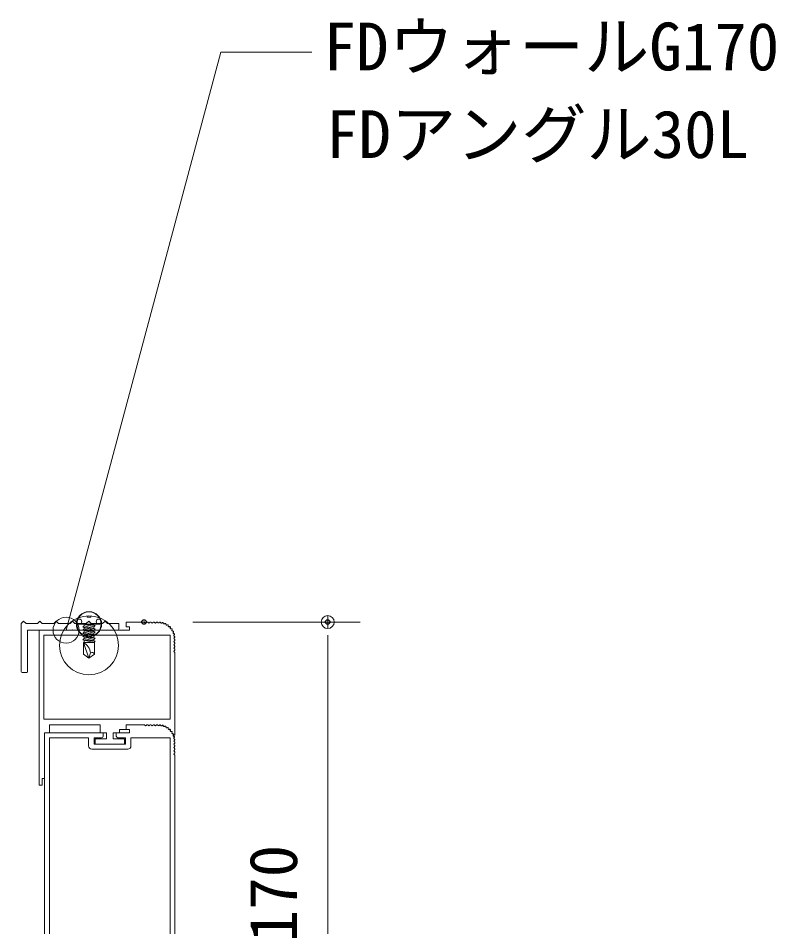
# Model space of a CAD drawing. Units: millimetres, scale not verified. Extents: x -1485 to 1485, y -1050 to 1050.
# Drawn here: x 61.1 to 293.6, y -99.2 to 179.5 of the extents above; entities that cross this region are included whole.
import ezdxf
from ezdxf.enums import TextEntityAlignment as Align

# ---------------------------------------------------------------- set-up
doc = ezdxf.new("R2010")
doc.units = ezdxf.units.MM
doc.header["$LTSCALE"] = 7
doc.header["$PDMODE"] = 32
doc.header["$PDSIZE"] = 1.4
for name, color, linetype, lineweight in [('0-0_0', 7, 'Continuous', 9), ('0-6_KANAMONO_SCREW', 4, 'Continuous', 18), ('0-8_KANAMONO', 4, 'Continuous', 18), ('0-B_MOJI', 7, 'Continuous', 18), ('1-1_00KANAMONO', 5, 'Continuous', 18)]:
    doc.layers.add(name, color=color, linetype=linetype, lineweight=lineweight)
doc.layers.add('0-2_DEFPOINTS', color=7, linetype='Continuous')
doc.layers.add('1-0_255', color=7, linetype='Continuous')
doc.styles.add('ＭＳ ゴシック', font='')
doc.styles.get('ＭＳ ゴシック').set_extended_font_data('MS Gothic')

# ---------------------------------------------------------------- blocks, each defined once
blk = doc.blocks.new('_Dot')
at = {"layer": '0-0_0'}
for p, q in [((-0.5, 0), (-1, 0)), ((0.25, 0), (-0.25, 0))]:
    blk.add_line(p, q, dxfattribs=at)
blk.add_circle((0, 0), 0.25, dxfattribs=at)
blk = doc.blocks.new('D5')
at = {"layer": '0-2_DEFPOINTS'}
for p in [(1584.719, 1044.303), (1641.086, 1044.303), (1623.384, 877.803)]:
    blk.add_point(p, dxfattribs=at)
at = {"layer": '0-B_MOJI', "lineweight": 9}
for p, q in [((1599.719, 1044.303), (1651.086, 1044.303)), ((1641.086, 885.803), (1641.086, 1036.303)), ((1638.384, 877.803), (1651.086, 877.803))]:
    blk.add_line(p, q, dxfattribs=at)
at = {"layer": '0-B_MOJI', "xscale": 8, "yscale": 8}
for p, rotation in [((1641.086, 1044.303), 90), ((1641.086, 877.803), 270)]:
    blk.add_blockref('_Dot', p, dxfattribs=dict(at, rotation=rotation))
at = {"layer": '0-B_MOJI', "style": 'ＭＳ ゴシック'}
blk.add_text('170', height=14.66, rotation=90, dxfattribs=at).set_placement((1636.086, 946.053), align=Align.BOTTOM_LEFT)
blk = doc.blocks.new('3')
at = {"layer": '1-1_00KANAMONO'}
for p, q in [((1062.377, -292.515), (1062.207, -292.512)), ((1062.544, -292.11), (1062.577, -292.277)), ((1062.946, -291.908), (1062.779, -291.875)), ((1063.181, -291.537), (1063.185, -291.707)), ((1063.612, -291.408), (1063.454, -291.347)), ((1063.908, -291.084), (1063.882, -291.252)), ((1064.355, -291.032), (1064.209, -290.944)), ((1064.703, -290.764), (1064.648, -290.925)), ((1065.152, -290.79), (1065.024, -290.678)), ((1065.541, -290.587), (1065.459, -290.736)), ((1065.979, -290.69), (1065.872, -290.558)), ((1066.505, -290.513), (1066.264, -290.717)), ((1067.005, -290.717), (1066.764, -290.513)), ((1067.505, -290.513), (1067.264, -290.717)), ((1068.005, -290.717), (1067.764, -290.513)), ((1068.505, -290.513), (1068.264, -290.717)), ((1069.005, -290.717), (1068.764, -290.513)), ((1069.505, -290.513), (1069.264, -290.717)), ((1070.005, -290.717), (1069.764, -290.513)), ((1070.505, -290.513), (1070.264, -290.717)), ((1061.227, -295.202), (1061.36, -295.309)), ((1061.405, -294.789), (1061.256, -294.872)), ((1061.347, -294.354), (1061.46, -294.483)), ((1061.595, -293.978), (1061.433, -294.033)), ((1061.613, -293.54), (1061.701, -293.686)), ((1061.922, -293.213), (1061.753, -293.239)), ((1062.016, -292.784), (1062.078, -292.943)), ((1061.387, -295.595), (1061.182, -295.836)), ((1061.182, -296.095), (1061.387, -296.336)), ((1061.387, -296.595), (1061.182, -296.836)), ((1061.182, -297.095), (1061.387, -297.336)), ((1061.387, -297.595), (1061.182, -297.836)), ((1061.182, -298.095), (1061.387, -298.336)), ((1061.135, -299.965), (1061.135, -324.965)), ((1061.387, -298.595), (1061.182, -298.836)), ((1061.182, -299.095), (1061.387, -299.336)), ((1061.387, -299.595), (1061.182, -299.836)), ((1063.185, -323.207), (1063.181, -323.037)), ((1063.454, -322.847), (1063.612, -322.908)), ((1063.882, -322.752), (1063.908, -322.584)), ((1064.209, -322.444), (1064.355, -322.532)), ((1064.648, -322.425), (1064.703, -322.264)), ((1065.024, -322.178), (1065.152, -322.29)), ((1065.459, -322.236), (1065.541, -322.087)), ((1065.872, -322.058), (1065.979, -322.19)), ((1066.264, -322.217), (1066.505, -322.013)), ((1066.764, -322.013), (1067.005, -322.217)), ((1067.264, -322.217), (1067.505, -322.013)), ((1067.764, -322.013), (1068.005, -322.217)), ((1068.264, -322.217), (1068.505, -322.013)), ((1068.764, -322.013), (1069.005, -322.217)), ((1069.264, -322.217), (1069.505, -322.013)), ((1069.764, -322.013), (1070.005, -322.217)), ((1070.264, -322.217), (1070.505, -322.013)), ((1061.753, -324.739), (1061.922, -324.713)), ((1062.078, -324.443), (1062.016, -324.284)), ((1062.207, -324.012), (1062.377, -324.015)), ((1062.577, -323.777), (1062.544, -323.61)), ((1062.779, -323.375), (1062.946, -323.408))]:
    blk.add_line(p, q, dxfattribs=at)
for points in [[(1102.835, -340.465), (1102.835, -292.965), (1075.135, -292.965), (1075.135, -291.965), (1076.135, -291.965), (1076.135, -290.465), (1070.635, -290.465)], [(1070.635, -321.965), (1076.135, -321.965), (1076.135, -323.465), (1078.135, -323.465), (1078.135, -324.465), (1080.135, -324.465), (1080.135, -326.265), (1076.635, -326.265), (1076.635, -327.965), (1085.635, -327.965), (1085.635, -326.265), (1082.135, -326.265), (1082.135, -324.465), (1084.135, -324.465), (1084.135, -321.965), (1099.635, -321.965), (1099.635, -324.465), (1101.135, -324.465), (1101.135, -338.465), (1101.835, -338.465), (1101.835, -340.465), (1102.835, -340.465)]]:
    blk.add_lwpolyline(points, dxfattribs=at)
blk.add_lwpolyline([(1101.335, -320.265), (1062.635, -320.265), (1062.635, -294.465), (1101.335, -294.465)], close=True, dxfattribs=at)
for centre, radius, start, end in [((1062.203, -292.712), 0.2, 88.84705, 201.15295), ((1062.381, -292.315), 0.2, 268.84705, 11.15295), ((1062.74, -292.071), 0.2, 78.84705, 191.15295), ((1062.985, -291.711), 0.2, 258.84705, 1.15295), ((1063.381, -291.533), 0.2, 68.84705, 181.15295), ((1063.685, -291.222), 0.2, 248.84705, 351.15295), ((1064.106, -291.115), 0.2, 58.84705, 171.15295), ((1064.459, -290.861), 0.2, 238.84705, 341.15295), ((1064.892, -290.829), 0.2, 48.84705, 161.15295), ((1065.284, -290.639), 0.2, 228.84705, 331.15295), ((1065.716, -290.683), 0.2, 38.84705, 151.15295), ((1066.135, -290.565), 0.2, 218.84705, 310.36125), ((1066.635, -290.665), 0.2, 49.63875, 130.36125), ((1067.135, -290.565), 0.2, 229.63875, 310.36125), ((1067.635, -290.665), 0.2, 49.63875, 130.36125), ((1068.135, -290.565), 0.2, 229.63875, 310.36125), ((1068.635, -290.665), 0.2, 49.63875, 130.36125), ((1069.135, -290.565), 0.2, 229.63875, 310.36125), ((1069.635, -290.665), 0.2, 49.63875, 130.36125), ((1070.135, -290.565), 0.2, 229.63875, 310.36125), ((1070.635, -290.665), 0.2, 90, 130.36125), ((1061.353, -295.047), 0.2, 118.84705, 231.15295), ((1061.498, -294.223), 0.2, 108.84705, 221.15295), ((1061.235, -295.465), 0.2, 319.63875, 51.15295), ((1061.309, -294.614), 0.2, 298.84705, 41.15295), ((1061.784, -293.436), 0.2, 98.84705, 211.15295), ((1061.53, -293.789), 0.2, 288.84705, 31.15295), ((1061.891, -293.015), 0.2, 278.84705, 21.15295), ((1061.335, -295.965), 0.2, 139.63875, 220.36125), ((1061.335, -296.965), 0.2, 139.63875, 220.36125), ((1061.335, -297.965), 0.2, 139.63875, 220.36125), ((1061.235, -296.465), 0.2, 319.63875, 40.36125), ((1061.235, -297.465), 0.2, 319.63875, 40.36125), ((1061.335, -298.965), 0.2, 139.63875, 220.36125), ((1061.335, -299.965), 0.2, 139.63875, 180), ((1061.235, -298.465), 0.2, 319.63875, 40.36125), ((1061.235, -299.465), 0.2, 319.63875, 40.36125), ((1062.985, -323.211), 0.2, 258.84705, 1.15295), ((1063.381, -323.033), 0.2, 68.84705, 181.15295), ((1063.685, -322.722), 0.2, 248.84705, 351.15295), ((1064.106, -322.615), 0.2, 58.84705, 171.15295), ((1064.459, -322.361), 0.2, 238.84705, 341.15295), ((1064.892, -322.329), 0.2, 48.84705, 161.15295), ((1065.284, -322.139), 0.2, 228.84705, 331.15295), ((1065.716, -322.183), 0.2, 38.84705, 151.15295), ((1066.135, -322.065), 0.2, 218.84705, 310.36125), ((1066.635, -322.165), 0.2, 49.63875, 130.36125), ((1067.135, -322.065), 0.2, 229.63875, 310.36125), ((1067.635, -322.165), 0.2, 49.63875, 130.36125), ((1068.135, -322.065), 0.2, 229.63875, 310.36125), ((1068.635, -322.165), 0.2, 49.63875, 130.36125), ((1069.135, -322.065), 0.2, 229.63875, 310.36125), ((1069.635, -322.165), 0.2, 49.63875, 130.36125), ((1070.135, -322.065), 0.2, 229.63875, 310.36125), ((1070.635, -322.165), 0.2, 90, 130.36125), ((1061.335, -324.965), 0.2, 180, 337.38014), ((1066.135, -326.965), 5, 154.99999, 157.38014), ((1061.784, -324.936), 0.2, 98.84705, 154.99981), ((1061.891, -324.515), 0.2, 278.84705, 21.15295), ((1062.203, -324.212), 0.2, 88.84705, 201.15295), ((1062.381, -323.815), 0.2, 268.84705, 11.15295), ((1062.74, -323.571), 0.2, 78.84705, 191.15295)]:
    blk.add_arc(centre, radius, start, end, dxfattribs=at)
blk = doc.blocks.new('2')
at = {"layer": '1-1_00KANAMONO'}
for p, q in [((520.239, -5.425), (520.072, -5.392)), ((520.474, -5.055), (520.477, -5.225)), ((520.905, -4.926), (520.746, -4.864)), ((521.201, -4.602), (521.175, -4.77)), ((521.648, -4.549), (521.502, -4.461)), ((521.995, -4.282), (521.94, -4.443)), ((522.445, -4.308), (522.316, -4.196)), ((522.834, -4.104), (522.751, -4.254)), ((523.271, -4.208), (523.164, -4.075)), ((523.798, -4.03), (523.557, -4.235)), ((524.298, -4.235), (524.057, -4.03)), ((524.798, -4.03), (524.557, -4.235)), ((525.298, -4.235), (525.057, -4.03)), ((525.798, -4.03), (525.557, -4.235)), ((526.298, -4.235), (526.057, -4.03)), ((526.798, -4.03), (526.557, -4.235)), ((527.298, -4.235), (527.057, -4.03)), ((527.798, -4.03), (527.557, -4.235)), ((518.698, -8.307), (518.549, -8.389)), ((518.64, -7.872), (518.752, -8)), ((518.887, -7.496), (518.726, -7.551)), ((518.906, -7.058), (518.994, -7.203)), ((519.214, -6.73), (519.046, -6.756)), ((519.309, -6.302), (519.37, -6.46)), ((519.669, -6.033), (519.499, -6.03)), ((519.837, -5.627), (519.87, -5.794)), ((518.679, -9.112), (518.475, -9.353)), ((518.475, -9.612), (518.679, -9.853)), ((518.679, -10.112), (518.475, -10.353)), ((518.475, -10.612), (518.679, -10.853)), ((518.679, -11.112), (518.475, -11.353)), ((518.52, -8.72), (518.653, -8.827)), ((518.475, -11.612), (518.679, -11.853)), ((518.679, -12.112), (518.475, -12.353)), ((518.475, -12.612), (518.679, -12.853)), ((518.679, -13.112), (518.475, -13.353)), ((532.927, -11.483), (543.927, -11.483)), ((518.427, -138.983), (637.927, -138.983))]:
    blk.add_line(p, q, dxfattribs=at)
for points in [[(536.427, -7.483), (536.427, -6.483), (532.427, -6.483), (532.427, -5.483), (533.427, -5.483), (533.427, -3.983), (527.927, -3.983)], [(556.927, -72.483), (519.927, -72.483), (519.927, -7.983), (531.927, -7.983), (531.927, -10.483)], [(540.927, -7.983), (543.227, -7.983), (543.227, -9.983), (533.627, -9.983), (533.627, -7.983), (535.927, -7.983)], [(638.009, -137.989), (631.927, -136.983), (558.427, -136.983), (558.427, -111.883), (568.427, -111.883), (568.427, -113.133), (570.127, -113.133), (570.127, -109.133), (568.427, -109.133), (568.427, -110.383), (558.427, -110.383), (558.427, -6.483), (540.427, -6.483), (540.427, -7.483)], [(544.927, -10.483), (544.927, -7.983), (556.927, -7.983), (556.927, -72.483)], [(518.427, -13.483), (518.427, -73.983), (556.427, -73.983), (556.427, -137.283), (519.927, -137.283), (519.927, -98.983), (522.127, -98.983), (522.127, -97.283), (518.427, -97.283), (518.427, -138.983)]]:
    blk.add_lwpolyline(points, dxfattribs=at)
for centre, radius, start, end in [((520.033, -5.589), 0.2, 78.84705, 191.15295), ((520.277, -5.229), 0.2, 258.84705, 1.15295), ((520.674, -5.051), 0.2, 68.84705, 181.15295), ((520.977, -4.739), 0.2, 248.84705, 351.15295), ((521.399, -4.632), 0.2, 58.84705, 171.15295), ((521.751, -4.378), 0.2, 238.84705, 341.15295), ((522.185, -4.346), 0.2, 48.84705, 161.15295), ((522.576, -4.157), 0.2, 228.84705, 331.15295), ((523.009, -4.201), 0.2, 38.84705, 151.15295), ((523.427, -4.083), 0.2, 218.84705, 310.36125), ((523.927, -4.183), 0.2, 49.63875, 130.36125), ((524.427, -4.083), 0.2, 229.63875, 310.36125), ((524.927, -4.183), 0.2, 49.63875, 130.36125), ((525.427, -4.083), 0.2, 229.63875, 310.36125), ((525.927, -4.183), 0.2, 49.63875, 130.36125), ((526.427, -4.083), 0.2, 229.63875, 310.36125), ((526.927, -4.183), 0.2, 49.63875, 130.36125), ((527.427, -4.083), 0.2, 229.63875, 310.36125), ((527.927, -4.183), 0.2, 90, 130.36125), ((518.791, -7.74), 0.2, 108.84705, 221.15295), ((518.602, -8.132), 0.2, 298.84705, 41.15295), ((519.077, -6.954), 0.2, 98.84705, 211.15295), ((518.823, -7.307), 0.2, 288.84705, 31.15295), ((519.184, -6.533), 0.2, 278.84705, 21.15295), ((519.495, -6.229), 0.2, 88.84705, 201.15295), ((519.673, -5.833), 0.2, 268.84705, 11.15295), ((535.927, -7.483), 0.5, 270, 0), ((540.927, -7.483), 0.5, 180, 270), ((518.627, -9.483), 0.2, 139.63875, 220.36125), ((518.627, -10.483), 0.2, 139.63875, 220.36125), ((518.645, -8.564), 0.2, 118.84705, 231.15295), ((518.527, -8.983), 0.2, 319.63875, 51.15295), ((518.527, -9.983), 0.2, 319.63875, 40.36125), ((518.527, -10.983), 0.2, 319.63875, 40.36125), ((532.927, -10.483), 1, 180, 270), ((543.927, -10.483), 1, 270, 0), ((518.627, -11.483), 0.2, 139.63875, 220.36125), ((518.627, -12.483), 0.2, 139.63875, 220.36125), ((518.627, -13.483), 0.2, 139.63875, 180), ((518.527, -11.983), 0.2, 319.63875, 40.36125), ((518.527, -12.983), 0.2, 319.63875, 40.36125), ((637.927, -138.483), 0.5, 270, 80.60091)]:
    blk.add_arc(centre, radius, start, end, dxfattribs=at)
blk = doc.blocks.new('sd-n13')
at = {"layer": '0-6_KANAMONO_SCREW'}
for p, q in [((-3.75, 0), (3.75, 0)), ((-2.4, -0.5), (1.6, 0)), ((-2.4, -0.5), (-0.445, 0)), ((-1.9, -1), (2.009, 0)), ((-1.9, 0), (-1.9, -0.372)), ((-1.9, -1), (-2.4, -0.5)), ((-2.4, -1.7), (1.9, -0.6)), ((-2.4, -1.7), (2.4, -1.1)), ((-1.9, -2.2), (-2.4, -1.7)), ((-2.4, -2.9), (1.9, -1.8)), ((-2.4, -2.9), (2.4, -2.3)), ((-1.9, -3.4), (-2.4, -2.9)), ((-2.4, -4.1), (1.9, -3)), ((-1.9, -1), (-1.9, -1.572)), ((-1.9, -2.2), (2.4, -1.1)), ((-1.9, -2.2), (-1.9, -2.772)), ((-1.9, -3.4), (2.4, -2.3)), ((-1.9, -3.4), (-1.9, -3.972)), ((1.9, -0.028), (1.9, -0.6)), ((2.4, -1.1), (1.9, -0.6)), ((1.9, -1.228), (1.9, -1.8)), ((2.4, -2.3), (1.9, -1.8)), ((1.9, -2.428), (1.9, -3)), ((2.4, -3.5), (1.9, -3)), ((-2.4, -4.1), (2.4, -3.5)), ((-1.9, -4.6), (-2.4, -4.1)), ((-2.4, -5.3), (1.9, -4.2)), ((-2.4, -5.3), (2.4, -4.7)), ((-1.9, -5.8), (-2.4, -5.3)), ((-2.4, -6.5), (1.9, -5.4)), ((-2.4, -6.5), (2.4, -5.9)), ((-1.9, -7), (-2.4, -6.5)), ((-1.9, -4.6), (2.4, -3.5)), ((-1.9, -4.6), (-1.9, -5.172)), ((-1.9, -5.8), (2.4, -4.7)), ((-1.9, -5.8), (-1.9, -6.372)), ((-1.9, -7), (2.4, -5.9)), ((1.9, -3.628), (1.9, -4.2)), ((2.4, -4.7), (1.9, -4.2)), ((1.9, -4.828), (1.9, -5.4)), ((2.4, -5.9), (1.9, -5.4)), ((1.9, -6.028), (1.9, -7)), ((2.15, -7), (-2.15, -7)), ((-2.15, -11.495), (-2.15, -7)), ((0, -13), (2.15, -7)), ((2.15, -11.495), (2.15, -7)), ((0, -13), (-2.15, -11.495)), ((0, -13), (-0.635, -10.995)), ((0, -13), (2.15, -11.495))]:
    blk.add_line(p, q, dxfattribs=at)
blk.add_lwpolyline([(0.75, 3.175), (0.75, 2.675), (-0.75, 2.675), (-0.75, 3.175)], dxfattribs=at)
for centre, radius in [((-0.091, 0.076), 4.75), ((0.091, 0.076), 4.75), ((0, -8.096), 11.296), ((0, -8.096), 11.296), ((-3.75, 1), 1), ((3.75, 1), 1)]:
    blk.add_circle(centre, radius, dxfattribs=at)
for centre, radius, start, end in [((4.694, -11.742), 5.381, 118.2142, 172.01632), ((-1.206, -11.809), 0.995, 54.94761, 161.58289)]:
    blk.add_arc(centre, radius, start, end, dxfattribs=at)

msp = doc.modelspace()

# ---------------------------------------------------------------- linework, layer by layer
at = {"layer": '0-8_KANAMONO'}
for p, q in [((92.019, -7.897), (92.019, -6.197)), ((62.319, -21.197), (63.719, -21.197))]:
    msp.add_line(p, q, dxfattribs=at)
for points in [[(92.019, -6.197), (88.519, -6.197), (87.769, -5.397), (87.019, -6.197), (83.519, -6.197), (82.769, -5.397), (82.019, -6.197), (78.519, -6.197), (77.769, -5.397), (77.019, -6.197), (73.519, -6.197), (72.769, -5.397), (72.019, -6.197), (68.519, -6.197), (67.769, -5.397), (67.019, -6.197), (63.519, -6.197), (62.769, -5.397), (62.019, -6.197), (62.019, -20.897)], [(64.019, -20.897), (64.019, -8.197), (77.605, -8.197), (77.769, -8.047), (77.914, -8.197), (91.719, -8.197)]]:
    msp.add_lwpolyline(points, dxfattribs=at)
for centre, start, end in [((91.719, -7.897), 270, 0), ((62.319, -20.897), 180, 270), ((63.719, -20.897), 270, 0)]:
    msp.add_arc(centre, 0.3, start, end, dxfattribs=at)
at = {"layer": '0-B_MOJI'}
for p, q in [((75.817, -8.197), (123.329, 169.121)), ((123.329, 169.121), (151.192, 169.121))]:
    msp.add_line(p, q, dxfattribs=at)
msp.add_circle((75.817, -8.197), 4, dxfattribs=at)

# ---------------------------------------------------------------- block references
at = {"layer": '0-6_KANAMONO_SCREW', "xscale": -0.8, "yscale": 0.8}
msp.add_blockref('sd-n13', (82.834, -6.397), dxfattribs=at)
at = {"layer": '0-B_MOJI'}
msp.add_blockref('D5', (-1485, -1050), dxfattribs=at)
at = {"layer": '1-0_255', "xscale": -1}
for name, p in [('3', (1170.353, 284.768)), ('2', (627.646, -33.214))]:
    msp.add_blockref(name, p, dxfattribs=at)

# ---------------------------------------------------------------- texts
at = {"layer": '0-B_MOJI', "style": 'ＭＳ ゴシック'}
for s, p in [('FDウォールG170', (154.822, 159.121)), ('FDアングル30L', (155.549, 132.232))]:
    msp.add_text(s, height=14.66, dxfattribs=at).set_placement(p, align=Align.BOTTOM_LEFT)

doc.saveas('drawing.dxf')
